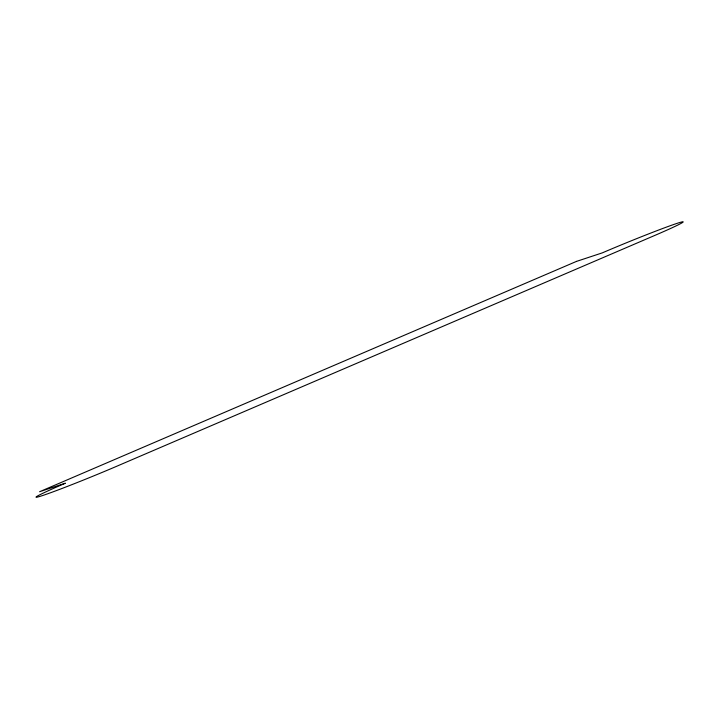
<?xml version="1.0" encoding="UTF-8"?>
<svg xmlns="http://www.w3.org/2000/svg" width="719" height="719" viewBox="0 0 719 719"><rect width="100%" height="100%" fill="white"/><g stroke="black" fill="none" stroke-linecap="round" stroke-linejoin="round"><path stroke-width="1.08" d="M576.503 261.392L39.608 491.715L65.357 483.213A59.65 2.085 -22.2 0 0 43.158 495.355A59.65 2.085 -22.2 0 0 119.911 464.887L650.713 237.18A59.65 2.085 -22.2 0 0 677.622 223.178A59.65 2.085 -22.2 0 0 602.252 252.89L576.503 261.392"/></g></svg>
